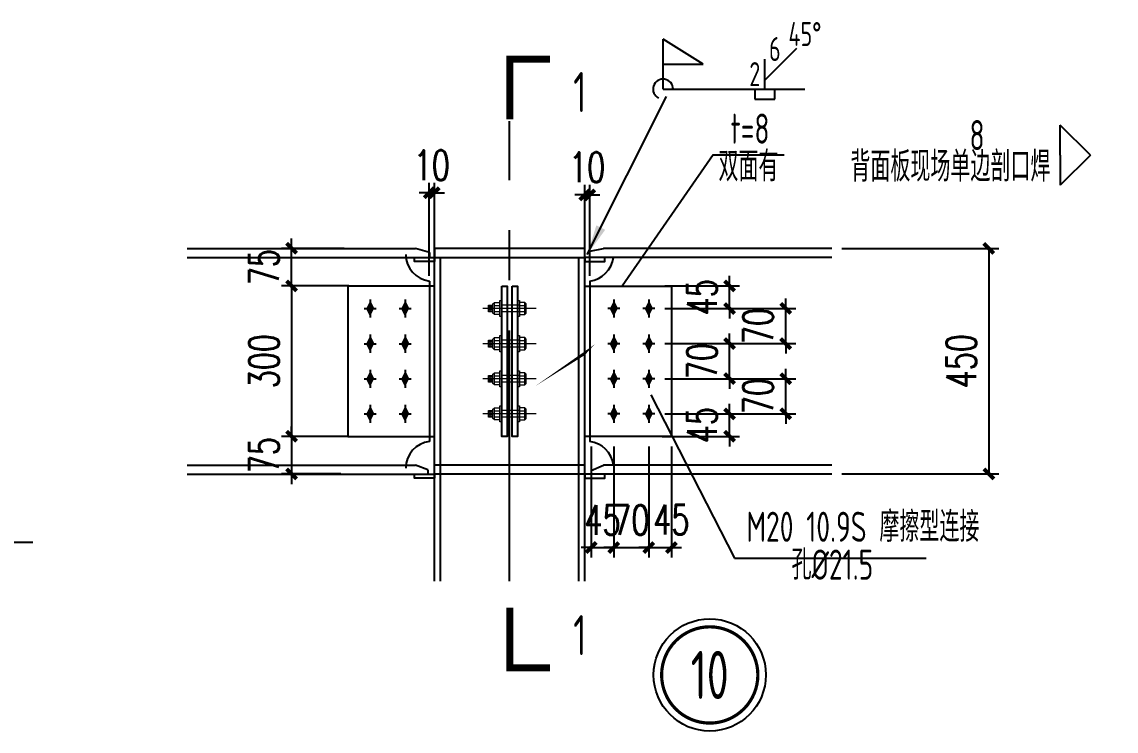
# Model space of a CAD drawing. Extents: x 177291 to 1288761, y 177638 to 322898.
# Drawn here: x 1253180 to 1264095, y 192165 to 199238 of the extents above; entities that cross this region are included whole.
import ezdxf
from ezdxf.enums import TextEntityAlignment as Align

# ---------------------------------------------------------------- set-up
doc = ezdxf.new("R2010")
doc.units = 0
doc.header["$LTSCALE"] = 1000
doc.linetypes.add('0$0$CENTERX2', pattern=[4, 2.5, -0.5, 0.5, -0.5])
doc.linetypes.add('ACAD_ISO02W100', pattern=[15, 12, -3])
doc.layers.add('6', color=253, linetype='Continuous', lineweight=13)
doc.layers.add('螺栓', color=15, linetype='Continuous', lineweight=18)
for name, color, linetype in [('AXIS', 3, 'Continuous'), ('BOLT', 251, 'Continuous'), ('DOTE', 1, 'Continuous'), ('GL', 150, 'Continuous'), ('GZ', 50, 'Continuous'), ('PUB_DIM', 3, 'Continuous'), ('PUB_TEXT', 7, 'Continuous'), ('PZ', 202, 'Continuous'), ('TEXT', 7, 'Continuous'), ('THIN', 7, 'Continuous'), ('WELD', 7, 'Continuous'), ('YCX', 90, 'Continuous')]:
    doc.layers.add(name, color=color, linetype=linetype)
doc.styles.add('_TCH_DIM_T3', font='SIMPLEX', dxfattribs={"width": 0.705882, "bigfont": 'GBCBIG'})
doc.styles.get("Standard").update_dxf_attribs({"font": 'gbenor.shx', "bigfont": 'gbcbig.shx'})
doc.styles.add('TSSD_Label', font='tssdeng.shx', dxfattribs={"width": 0.7, "bigfont": 'hztxt.shx'})
doc.styles.add('TSSD_Num', font='Tssdeng.shx', dxfattribs={"width": 0.7, "bigfont": 'hztxt.shx'})
doc.styles.add('标准字体', font='tssdeng.shx', dxfattribs={"width": 0.7, "bigfont": 'tssdchn.shx'})
doc.dimstyles.new('TCH_100_5', dxfattribs={"dimtxt": 297.5, "dimasz": 100, "dimexe": 100, "dimexo": 100, "dimgap": 126.25, "dimtad": 1, "dimdec": 0, "dimlfac": 0.2, "dimzin": 0, "dimdsep": 46, "dimtxsty": '_TCH_DIM_T3', "dimblk": 'ARCHTICK', "dimcen": 0.09, "dimclrd": 126, "dimclre": 126, "dimclrt": 7, "dimazin": 2, "dimtfac": 1, "dimtdec": 0, "dimtix": 1, "dimtmove": 2, "dimatfit": 3, "dimfxl": 1, "dimtolj": 1, "dimtzin": 0, "dimarcsym": 0})
doc.dimstyles.new('TSSD_LEADER_STYLE_300.0', dxfattribs={"dimtxt": 0.18, "dimasz": 300, "dimexe": 0.18, "dimexo": 0.0625, "dimgap": 0.09, "dimtad": 0, "dimtih": 1, "dimtoh": 1, "dimdec": 4, "dimzin": 0, "dimdsep": 46, "dimtxsty": 'Standard', "dimcen": 0.09, "dimadec": 0, "dimazin": 0, "dimtfac": 1, "dimtdec": 4, "dimtofl": 0, "dimtmove": 0, "dimatfit": 3, "dimfxl": 1, "dimtolj": 1, "dimtzin": 0, "dimarcsym": 0})
pattern_1 = [(90, (1478860.03, -375976.094), (-21.2343996, 9e-12), []), (90, (1478849.413, -375976.094), (-21.2343996, 9e-12), [10.6171998, -5.3085999])]
pattern_2 = [(90, (1478860.03, -375976.094), (-21.2343996, 9e-12), []), (90, (1478849.413, -375976.094), (-21.2343996, 9e-12), [10.6171998, -5.3085999])]
pattern_3 = [(90, (1478860.03, -377026.094), (-21.2343996, 9e-12), []), (90, (1478849.413, -377026.094), (-21.2343996, 9e-12), [10.6171998, -5.3085999])]
pattern_4 = [(90, (1478860.03, -377026.094), (-21.2343996, 9e-12), []), (90, (1478849.413, -377026.094), (-21.2343996, 9e-12), [10.6171998, -5.3085999])]
pattern_5 = [(90, (1478860.03, -376326.094), (-21.2343996, 9e-12), []), (90, (1478849.413, -376326.094), (-21.2343996, 9e-12), [10.6171998, -5.3085999])]
pattern_6 = [(90, (1478860.03, -376326.094), (-21.2343996, 9e-12), []), (90, (1478849.413, -376326.094), (-21.2343996, 9e-12), [10.6171998, -5.3085999])]
pattern_7 = [(90, (1478860.03, -376676.094), (-21.2343996, 9e-12), []), (90, (1478849.413, -376676.094), (-21.2343996, 9e-12), [10.6171998, -5.3085999])]
pattern_8 = [(90, (1478860.03, -376676.094), (-21.2343996, 9e-12), []), (90, (1478849.413, -376676.094), (-21.2343996, 9e-12), [10.6171998, -5.3085999])]

# ---------------------------------------------------------------- blocks, each defined once
blk = doc.blocks.new('_WELD001')
at = {"linetype": 'ByBlock'}
h = blk.add_hatch(color=0, dxfattribs=at)
h.paths.add_polyline_path([(0.8, 0.5), (0, 1), (0, 0.5)], flags=16)
edge = h.paths.add_edge_path()
edge.add_line((0.8, 0.5), (0, 1))
edge.add_line((0, 0.5), (0.8, 0.5))
edge.add_line((0, 0), (0, 1))
at = {"color": 0, "linetype": 'ByBlock'}
for p, q in [((0, 0), (0, 1)), ((0.8, 0.5), (0, 1)), ((0, 0.5), (0.8, 0.5))]:
    blk.add_line(p, q, dxfattribs=at)
blk = doc.blocks.new('_WELD008')
at = {"color": 0, "linetype": 'ByBlock'}
for p, q in [((0, 0.3), (1.061, 1.361)), ((0, 0), (0, 1))]:
    blk.add_line(p, q, dxfattribs=at)
for tag, p in [('C', (1.286, 1.416)), ('B', (0.288, 0.856)), ('A', (-0.303, -0.009))]:
    blk.add_attdef(tag, text='', height=0.8, dxfattribs=at).set_placement(p, align=Align.CENTER)
blk = doc.blocks.new('_WELD002')
at = {"color": 0, "linetype": 'ByBlock'}
for p, q in [((0.5, 1), (0, 1)), ((0.5, 0), (0.5, 1)), ((0, 0), (0.5, 0))]:
    blk.add_line(p, q, dxfattribs=at)
blk = doc.blocks.new('_ArchTick')
at = {"color": 0, "linetype": 'ByBlock', "const_width": 0.4}
blk.add_lwpolyline([(-0.5, -0.5), (0.5, 0.5)], dxfattribs=at)
blk = doc.blocks.new('*D1370')
at = {"layer": 'AXIS', "color": 126, "linetype": 'ByBlock', "lineweight": -2, "transparency": 16777216}
for p, q in [((1261359, 196979), (1262925, 196979)), ((1262825, 196979), (1262825, 194729)), ((1261359, 194729), (1262925, 194729))]:
    blk.add_line(p, q, dxfattribs=at)
at = {"layer": 'Defpoints', "color": 0, "linetype": 'ByBlock', "transparency": 16777216}
for p in [(1261259, 196979), (1261259, 194729), (1262825, 194729)]:
    blk.add_point(p, dxfattribs=at)
at = {"layer": 'AXIS', "color": 126, "linetype": 'ByBlock', "lineweight": -2, "transparency": 16777216, "xscale": 100, "yscale": 100, "zscale": 100}
for p, rotation in [((1262825, 196979), 90), ((1262825, 194729), 270)]:
    blk.add_blockref('_ArchTick', p, dxfattribs=dict(at, rotation=rotation))
at = {"layer": 'AXIS', "color": 7, "linetype": 'ByBlock', "transparency": 16777216, "insert": (1262550, 195854), "char_height": 297.5, "attachment_point": 5, "rotation": 90, "style": '_TCH_DIM_T3'}
blk.add_mtext('\\A1;450', dxfattribs=at)
blk = doc.blocks.new('*D1371')
at = {"layer": 'AXIS', "color": 126, "linetype": 'ByBlock', "lineweight": -2, "transparency": 16777216}
for p, q in [((1258859, 195004), (1258859, 193895)), ((1259084, 195004), (1259084, 193895)), ((1258859, 193995), (1258759, 193995)), ((1258859, 193995), (1259084, 193995)), ((1259084, 193995), (1259184, 193995))]:
    blk.add_line(p, q, dxfattribs=at)
at = {"layer": 'Defpoints', "color": 0, "linetype": 'ByBlock', "transparency": 16777216}
for p in [(1258859, 195104), (1259084, 195104), (1259084, 193995)]:
    blk.add_point(p, dxfattribs=at)
at = {"layer": 'AXIS', "color": 126, "linetype": 'ByBlock', "lineweight": -2, "transparency": 16777216, "xscale": 100, "yscale": 100, "zscale": 100}
blk.add_blockref('_ArchTick', (1258859, 193995), dxfattribs=at)
at = {"layer": 'AXIS', "color": 126, "linetype": 'ByBlock', "lineweight": -2, "transparency": 16777216, "xscale": 100, "yscale": 100, "zscale": 100, "rotation": 180}
blk.add_blockref('_ArchTick', (1259084, 193995), dxfattribs=at)
at = {"layer": 'AXIS', "color": 7, "linetype": 'ByBlock', "transparency": 16777216, "insert": (1258972, 194270), "char_height": 297.5, "attachment_point": 5, "style": '_TCH_DIM_T3'}
blk.add_mtext('\\A1;45', dxfattribs=at)
blk = doc.blocks.new('*D1372')
at = {"layer": 'AXIS', "color": 126, "linetype": 'ByBlock', "lineweight": -2, "transparency": 16777216}
for p, q in [((1259434, 195004), (1259434, 193895)), ((1259659, 195004), (1259659, 193895)), ((1259434, 193995), (1259334, 193995)), ((1259434, 193995), (1259659, 193995)), ((1259659, 193995), (1259759, 193995))]:
    blk.add_line(p, q, dxfattribs=at)
at = {"layer": 'Defpoints', "color": 0, "linetype": 'ByBlock', "transparency": 16777216}
for p in [(1259434, 195104), (1259659, 195104), (1259659, 193995)]:
    blk.add_point(p, dxfattribs=at)
at = {"layer": 'AXIS', "color": 126, "linetype": 'ByBlock', "lineweight": -2, "transparency": 16777216, "xscale": 100, "yscale": 100, "zscale": 100}
blk.add_blockref('_ArchTick', (1259434, 193995), dxfattribs=at)
at = {"layer": 'AXIS', "color": 126, "linetype": 'ByBlock', "lineweight": -2, "transparency": 16777216, "xscale": 100, "yscale": 100, "zscale": 100, "rotation": 180}
blk.add_blockref('_ArchTick', (1259659, 193995), dxfattribs=at)
at = {"layer": 'AXIS', "color": 7, "linetype": 'ByBlock', "transparency": 16777216, "insert": (1259659, 194274), "char_height": 297.5, "attachment_point": 5, "style": '_TCH_DIM_T3'}
blk.add_mtext('\\A1;45', dxfattribs=at)
blk = doc.blocks.new('*D1373')
at = {"layer": 'AXIS', "color": 126, "linetype": 'ByBlock', "lineweight": -2, "transparency": 16777216}
for p, q in [((1259084, 195004), (1259084, 193895)), ((1259434, 195004), (1259434, 193895)), ((1259084, 193995), (1258984, 193995)), ((1259084, 193995), (1259434, 193995)), ((1259434, 193995), (1259534, 193995))]:
    blk.add_line(p, q, dxfattribs=at)
at = {"layer": 'Defpoints', "color": 0, "linetype": 'ByBlock', "transparency": 16777216}
for p in [(1259084, 195104), (1259434, 195104), (1259434, 193995)]:
    blk.add_point(p, dxfattribs=at)
at = {"layer": 'AXIS', "color": 126, "linetype": 'ByBlock', "lineweight": -2, "transparency": 16777216, "xscale": 100, "yscale": 100, "zscale": 100}
blk.add_blockref('_ArchTick', (1259084, 193995), dxfattribs=at)
at = {"layer": 'AXIS', "color": 126, "linetype": 'ByBlock', "lineweight": -2, "transparency": 16777216, "xscale": 100, "yscale": 100, "zscale": 100, "rotation": 180}
blk.add_blockref('_ArchTick', (1259434, 193995), dxfattribs=at)
at = {"layer": 'AXIS', "color": 7, "linetype": 'ByBlock', "transparency": 16777216, "insert": (1259259, 194270), "char_height": 297.5, "attachment_point": 5, "style": '_TCH_DIM_T3'}
blk.add_mtext('\\A1;70', dxfattribs=at)
blk = doc.blocks.new('ts_idx2')
at = {"color": 0, "linetype": 'ByBlock', "lineweight": -2, "const_width": 0.0333}
blk.add_lwpolyline([(-0.5, 0, 1), (0.5, 0, 1)], format="xyb", close=True, dxfattribs=at)
at = {"color": 0, "linetype": 'ByBlock', "lineweight": -2}
blk.add_circle((0, 0), 0.583, dxfattribs=at)
at = {"color": 0, "linetype": 'ByBlock', "lineweight": -2, "style": 'TSSD_Num', "width": 0.7}
blk.add_attdef('A', text='', height=0.5, dxfattribs=at).set_placement((0, 0), align=Align.MIDDLE_CENTER)
blk = doc.blocks.new('*D1374')
at = {"layer": 'AXIS', "color": 126, "linetype": 'ByBlock', "lineweight": -2, "transparency": 16777216}
for p, q in [((1258794, 196704), (1258794, 197613)), ((1258844, 196704), (1258844, 197613)), ((1258794, 197513), (1258694, 197513)), ((1258794, 197513), (1258844, 197513)), ((1258844, 197513), (1258944, 197513))]:
    blk.add_line(p, q, dxfattribs=at)
at = {"layer": 'Defpoints', "color": 0, "linetype": 'ByBlock', "transparency": 16777216}
for p in [(1258844, 197513), (1258794, 196604), (1258844, 196604)]:
    blk.add_point(p, dxfattribs=at)
at = {"layer": 'AXIS', "color": 126, "linetype": 'ByBlock', "lineweight": -2, "transparency": 16777216, "xscale": 100, "yscale": 100, "zscale": 100}
blk.add_blockref('_ArchTick', (1258794, 197513), dxfattribs=at)
at = {"layer": 'AXIS', "color": 126, "linetype": 'ByBlock', "lineweight": -2, "transparency": 16777216, "xscale": 100, "yscale": 100, "zscale": 100, "rotation": 180}
blk.add_blockref('_ArchTick', (1258844, 197513), dxfattribs=at)
at = {"layer": 'AXIS', "color": 7, "linetype": 'ByBlock', "transparency": 16777216, "insert": (1258819, 197788), "char_height": 297.5, "attachment_point": 5, "style": '_TCH_DIM_T3'}
blk.add_mtext('\\A1;10', dxfattribs=at)
blk = doc.blocks.new('*D1375')
at = {"layer": 'AXIS', "color": 126, "linetype": 'ByBlock', "lineweight": -2, "transparency": 16777216}
for p, q in [((1260239, 195329), (1260239, 195429)), ((1259594, 195329), (1260339, 195329)), ((1260239, 195104), (1260239, 195329)), ((1259568, 195104), (1260339, 195104)), ((1260239, 195104), (1260239, 195004))]:
    blk.add_line(p, q, dxfattribs=at)
at = {"layer": 'Defpoints', "color": 0, "linetype": 'ByBlock', "transparency": 16777216}
for p in [(1259494, 195329), (1260239, 195329), (1259468, 195104)]:
    blk.add_point(p, dxfattribs=at)
at = {"layer": 'AXIS', "color": 126, "linetype": 'ByBlock', "lineweight": -2, "transparency": 16777216, "xscale": 100, "yscale": 100, "zscale": 100}
for p, rotation in [((1260239, 195329), 270), ((1260239, 195104), 90)]:
    blk.add_blockref('_ArchTick', p, dxfattribs=dict(at, rotation=rotation))
at = {"layer": 'AXIS', "color": 7, "linetype": 'ByBlock', "transparency": 16777216, "insert": (1259964, 195216), "char_height": 297.5, "attachment_point": 5, "rotation": 90, "style": '_TCH_DIM_T3'}
blk.add_mtext('\\A1;45', dxfattribs=at)
blk = doc.blocks.new('*D1376')
at = {"layer": 'AXIS', "color": 126, "linetype": 'ByBlock', "lineweight": -2, "transparency": 16777216}
for p, q in [((1260799, 195679), (1260799, 195779)), ((1259594, 195679), (1260899, 195679)), ((1260799, 195329), (1260799, 195679)), ((1259594, 195329), (1260899, 195329)), ((1260799, 195329), (1260799, 195229))]:
    blk.add_line(p, q, dxfattribs=at)
at = {"layer": 'Defpoints', "color": 0, "linetype": 'ByBlock', "transparency": 16777216}
for p in [(1259494, 195679), (1260799, 195679), (1259494, 195329)]:
    blk.add_point(p, dxfattribs=at)
at = {"layer": 'AXIS', "color": 126, "linetype": 'ByBlock', "lineweight": -2, "transparency": 16777216, "xscale": 100, "yscale": 100, "zscale": 100}
for p, rotation in [((1260799, 195679), 270), ((1260799, 195329), 90)]:
    blk.add_blockref('_ArchTick', p, dxfattribs=dict(at, rotation=rotation))
at = {"layer": 'AXIS', "color": 7, "linetype": 'ByBlock', "transparency": 16777216, "insert": (1260524, 195504), "char_height": 297.5, "attachment_point": 5, "rotation": 90, "style": '_TCH_DIM_T3'}
blk.add_mtext('\\A1;70', dxfattribs=at)
blk = doc.blocks.new('*D1377')
at = {"layer": 'AXIS', "color": 126, "linetype": 'ByBlock', "lineweight": -2, "transparency": 16777216}
for p, q in [((1260239, 196029), (1260239, 196129)), ((1259594, 196029), (1260339, 196029)), ((1260239, 195679), (1260239, 196029)), ((1259594, 195679), (1260339, 195679)), ((1260239, 195679), (1260239, 195579))]:
    blk.add_line(p, q, dxfattribs=at)
at = {"layer": 'Defpoints', "color": 0, "linetype": 'ByBlock', "transparency": 16777216}
for p in [(1259494, 196029), (1260239, 196029), (1259494, 195679)]:
    blk.add_point(p, dxfattribs=at)
at = {"layer": 'AXIS', "color": 126, "linetype": 'ByBlock', "lineweight": -2, "transparency": 16777216, "xscale": 100, "yscale": 100, "zscale": 100}
for p, rotation in [((1260239, 196029), 270), ((1260239, 195679), 90)]:
    blk.add_blockref('_ArchTick', p, dxfattribs=dict(at, rotation=rotation))
at = {"layer": 'AXIS', "color": 7, "linetype": 'ByBlock', "transparency": 16777216, "insert": (1259964, 195854), "char_height": 297.5, "attachment_point": 5, "rotation": 90, "style": '_TCH_DIM_T3'}
blk.add_mtext('\\A1;70', dxfattribs=at)
blk = doc.blocks.new('*D1378')
at = {"layer": 'AXIS', "color": 126, "linetype": 'ByBlock', "lineweight": -2, "transparency": 16777216}
for p, q in [((1260799, 196379), (1260799, 196479)), ((1259594, 196379), (1260899, 196379)), ((1260799, 196029), (1260799, 196379)), ((1259594, 196029), (1260899, 196029)), ((1260799, 196029), (1260799, 195929))]:
    blk.add_line(p, q, dxfattribs=at)
at = {"layer": 'Defpoints', "color": 0, "linetype": 'ByBlock', "transparency": 16777216}
for p in [(1259494, 196379), (1260799, 196379), (1259494, 196029)]:
    blk.add_point(p, dxfattribs=at)
at = {"layer": 'AXIS', "color": 126, "linetype": 'ByBlock', "lineweight": -2, "transparency": 16777216, "xscale": 100, "yscale": 100, "zscale": 100}
for p, rotation in [((1260799, 196379), 270), ((1260799, 196029), 90)]:
    blk.add_blockref('_ArchTick', p, dxfattribs=dict(at, rotation=rotation))
at = {"layer": 'AXIS', "color": 7, "linetype": 'ByBlock', "transparency": 16777216, "insert": (1260524, 196204), "char_height": 297.5, "attachment_point": 5, "rotation": 90, "style": '_TCH_DIM_T3'}
blk.add_mtext('\\A1;70', dxfattribs=at)
blk = doc.blocks.new('*D1379')
at = {"layer": 'AXIS', "color": 126, "linetype": 'ByBlock', "lineweight": -2, "transparency": 16777216}
for p, q in [((1260239, 196604), (1260239, 196704)), ((1259594, 196604), (1260339, 196604)), ((1260239, 196379), (1260239, 196604)), ((1259594, 196379), (1260339, 196379)), ((1260239, 196379), (1260239, 196279))]:
    blk.add_line(p, q, dxfattribs=at)
at = {"layer": 'Defpoints', "color": 0, "linetype": 'ByBlock', "transparency": 16777216}
for p in [(1259494, 196604), (1260239, 196604), (1259494, 196379)]:
    blk.add_point(p, dxfattribs=at)
at = {"layer": 'AXIS', "color": 126, "linetype": 'ByBlock', "lineweight": -2, "transparency": 16777216, "xscale": 100, "yscale": 100, "zscale": 100}
for p, rotation in [((1260239, 196604), 270), ((1260239, 196379), 90)]:
    blk.add_blockref('_ArchTick', p, dxfattribs=dict(at, rotation=rotation))
at = {"layer": 'AXIS', "color": 7, "linetype": 'ByBlock', "transparency": 16777216, "insert": (1259964, 196491), "char_height": 297.5, "attachment_point": 5, "rotation": 90, "style": '_TCH_DIM_T3'}
blk.add_mtext('\\A1;45', dxfattribs=at)
blk = doc.blocks.new('*D1380')
at = {"layer": 'AXIS', "color": 126, "linetype": 'ByBlock', "lineweight": -2, "transparency": 16777216}
for p, q in [((1256441, 196604), (1255770, 196604)), ((1255870, 196604), (1255870, 195104)), ((1256441, 195104), (1255770, 195104))]:
    blk.add_line(p, q, dxfattribs=at)
at = {"layer": 'Defpoints', "color": 0, "linetype": 'ByBlock', "transparency": 16777216}
for p in [(1256541, 196604), (1255870, 195104), (1256541, 195104)]:
    blk.add_point(p, dxfattribs=at)
at = {"layer": 'AXIS', "color": 126, "linetype": 'ByBlock', "lineweight": -2, "transparency": 16777216, "xscale": 100, "yscale": 100, "zscale": 100}
for p, rotation in [((1255870, 196604), 90), ((1255870, 195104), 270)]:
    blk.add_blockref('_ArchTick', p, dxfattribs=dict(at, rotation=rotation))
at = {"layer": 'AXIS', "color": 7, "linetype": 'ByBlock', "transparency": 16777216, "insert": (1255595, 195854), "char_height": 297.5, "attachment_point": 5, "rotation": 90, "style": '_TCH_DIM_T3'}
blk.add_mtext('\\A1;300', dxfattribs=at)
blk = doc.blocks.new('*D1381')
at = {"layer": 'AXIS', "color": 126, "linetype": 'ByBlock', "lineweight": -2, "transparency": 16777216}
for p, q in [((1255870, 196979), (1255870, 197079)), ((1256396, 196979), (1255770, 196979)), ((1255870, 196604), (1255870, 196979)), ((1256441, 196604), (1255770, 196604)), ((1255870, 196604), (1255870, 196504))]:
    blk.add_line(p, q, dxfattribs=at)
at = {"layer": 'Defpoints', "color": 0, "linetype": 'ByBlock', "transparency": 16777216}
for p in [(1255870, 196979), (1256496, 196979), (1256541, 196604)]:
    blk.add_point(p, dxfattribs=at)
at = {"layer": 'AXIS', "color": 126, "linetype": 'ByBlock', "lineweight": -2, "transparency": 16777216, "xscale": 100, "yscale": 100, "zscale": 100}
for p, rotation in [((1255870, 196979), 270), ((1255870, 196604), 90)]:
    blk.add_blockref('_ArchTick', p, dxfattribs=dict(at, rotation=rotation))
at = {"layer": 'AXIS', "color": 7, "linetype": 'ByBlock', "transparency": 16777216, "insert": (1255595, 196791), "char_height": 297.5, "attachment_point": 5, "rotation": 90, "style": '_TCH_DIM_T3'}
blk.add_mtext('\\A1;75', dxfattribs=at)
blk = doc.blocks.new('*D1382')
at = {"layer": 'AXIS', "color": 126, "linetype": 'ByBlock', "lineweight": -2, "transparency": 16777216}
for p, q in [((1255870, 195104), (1255870, 195204)), ((1256381, 195104), (1255770, 195104)), ((1255870, 195104), (1255870, 194729)), ((1256362, 194729), (1255770, 194729)), ((1255870, 194729), (1255870, 194629))]:
    blk.add_line(p, q, dxfattribs=at)
at = {"layer": 'Defpoints', "color": 0, "linetype": 'ByBlock', "transparency": 16777216}
for p in [(1256481, 195104), (1255870, 194729), (1256462, 194729)]:
    blk.add_point(p, dxfattribs=at)
at = {"layer": 'AXIS', "color": 126, "linetype": 'ByBlock', "lineweight": -2, "transparency": 16777216, "xscale": 100, "yscale": 100, "zscale": 100}
for p, rotation in [((1255870, 195104), 270), ((1255870, 194729), 90)]:
    blk.add_blockref('_ArchTick', p, dxfattribs=dict(at, rotation=rotation))
at = {"layer": 'AXIS', "color": 7, "linetype": 'ByBlock', "transparency": 16777216, "insert": (1255595, 194916), "char_height": 297.5, "attachment_point": 5, "rotation": 90, "style": '_TCH_DIM_T3'}
blk.add_mtext('\\A1;75', dxfattribs=at)
blk = doc.blocks.new('*D1383')
at = {"layer": 'AXIS', "color": 126, "linetype": 'ByBlock', "lineweight": -2, "transparency": 16777216}
for p, q in [((1257244, 196704), (1257244, 197633)), ((1257294, 196704), (1257294, 197633)), ((1257244, 197533), (1257144, 197533)), ((1257244, 197533), (1257294, 197533)), ((1257294, 197533), (1257394, 197533))]:
    blk.add_line(p, q, dxfattribs=at)
at = {"layer": 'Defpoints', "color": 0, "linetype": 'ByBlock', "transparency": 16777216}
for p in [(1257294, 197533), (1257244, 196604), (1257294, 196604)]:
    blk.add_point(p, dxfattribs=at)
at = {"layer": 'AXIS', "color": 126, "linetype": 'ByBlock', "lineweight": -2, "transparency": 16777216, "xscale": 100, "yscale": 100, "zscale": 100}
blk.add_blockref('_ArchTick', (1257244, 197533), dxfattribs=at)
at = {"layer": 'AXIS', "color": 126, "linetype": 'ByBlock', "lineweight": -2, "transparency": 16777216, "xscale": 100, "yscale": 100, "zscale": 100, "rotation": 180}
blk.add_blockref('_ArchTick', (1257294, 197533), dxfattribs=at)
at = {"layer": 'AXIS', "color": 7, "linetype": 'ByBlock', "transparency": 16777216, "insert": (1257269, 197808), "char_height": 297.5, "attachment_point": 5, "style": '_TCH_DIM_T3'}
blk.add_mtext('\\A1;10', dxfattribs=at)

msp = doc.modelspace()

# ---------------------------------------------------------------- hatches: boundary and pattern name
at = {"layer": 'BOLT'}
for points in [[(1256654.47, 196438.56), (1256624.47, 196378.56), (1256654.47, 196318.56), (1256684.47, 196378.56)], [(1257004.47, 196438.56), (1256974.47, 196378.56), (1257004.47, 196318.56), (1257034.47, 196378.56)], [(1259084.47, 196438.56), (1259114.47, 196378.56), (1259084.47, 196318.56), (1259054.47, 196378.56)], [(1259434.47, 196438.56), (1259464.47, 196378.56), (1259434.47, 196318.56), (1259404.47, 196378.56)], [(1256654.47, 196088.56), (1256624.47, 196028.56), (1256654.47, 195968.56), (1256684.47, 196028.56)], [(1257004.47, 196088.56), (1256974.47, 196028.56), (1257004.47, 195968.56), (1257034.47, 196028.56)], [(1259084.47, 196088.56), (1259114.47, 196028.56), (1259084.47, 195968.56), (1259054.47, 196028.56)], [(1259434.47, 196088.56), (1259464.47, 196028.56), (1259434.47, 195968.56), (1259404.47, 196028.56)], [(1256654.47, 195738.56), (1256624.47, 195678.56), (1256654.47, 195618.56), (1256684.47, 195678.56)], [(1257004.47, 195738.56), (1256974.47, 195678.56), (1257004.47, 195618.56), (1257034.47, 195678.56)], [(1259084.47, 195738.56), (1259114.47, 195678.56), (1259084.47, 195618.56), (1259054.47, 195678.56)], [(1259434.47, 195738.56), (1259464.47, 195678.56), (1259434.47, 195618.56), (1259404.47, 195678.56)], [(1256654.47, 195388.56), (1256624.47, 195328.56), (1256654.47, 195268.56), (1256684.47, 195328.56)], [(1257004.47, 195388.56), (1256974.47, 195328.56), (1257004.47, 195268.56), (1257034.47, 195328.56)], [(1259084.47, 195388.56), (1259114.47, 195328.56), (1259084.47, 195268.56), (1259054.47, 195328.56)], [(1259434.47, 195388.56), (1259464.47, 195328.56), (1259434.47, 195268.56), (1259404.47, 195328.56)]]:
    msp.add_hatch(color=256, dxfattribs=at).paths.add_polyline_path(points)
at = {"layer": '螺栓'}
h = msp.add_hatch(dxfattribs=at)
h.set_pattern_fill('BRASS', color=256, scale=3.344, angle=90, style=0)
h.set_pattern_definition(pattern_1)
h.paths.add_polyline_path([(1257878.38, 196412), (1257832.57, 196412), (1257832.57, 196345.12), (1257878.38, 196345.12)])
h = msp.add_hatch(dxfattribs=at)
h.set_pattern_fill('BRASS', color=256, scale=3.344, angle=90, style=0)
h.set_pattern_definition(pattern_2)
h.paths.add_polyline_path([(1257878.38, 196412), (1257832.57, 196412), (1257832.57, 196345.12), (1257878.38, 196345.12)])
h = msp.add_hatch(dxfattribs=at)
h.set_pattern_fill('BRASS', color=256, scale=3.344, angle=90, style=0)
h.set_pattern_definition(pattern_1)
h.paths.add_polyline_path([(1257878.38, 196412), (1257832.57, 196412), (1257832.57, 196345.12), (1257878.38, 196345.12)])
h = msp.add_hatch(dxfattribs=at)
h.set_pattern_fill('BRASS', color=256, scale=3.344, angle=90, style=0)
h.set_pattern_definition(pattern_2)
h.paths.add_polyline_path([(1257878.38, 196412), (1257832.57, 196412), (1257832.57, 196345.12), (1257878.38, 196345.12)])
h = msp.add_hatch(dxfattribs=at)
h.set_pattern_fill('BRASS', color=256, scale=3.344, angle=90, style=0)
h.set_pattern_definition(pattern_5)
h.paths.add_polyline_path([(1257878.38, 196062), (1257832.57, 196062), (1257832.57, 195995.12), (1257878.38, 195995.12)])
h = msp.add_hatch(dxfattribs=at)
h.set_pattern_fill('BRASS', color=256, scale=3.344, angle=90, style=0)
h.set_pattern_definition(pattern_6)
h.paths.add_polyline_path([(1257878.38, 196062), (1257832.57, 196062), (1257832.57, 195995.12), (1257878.38, 195995.12)])
h = msp.add_hatch(dxfattribs=at)
h.set_pattern_fill('BRASS', color=256, scale=3.344, angle=90, style=0)
h.set_pattern_definition(pattern_5)
h.paths.add_polyline_path([(1257878.38, 196062), (1257832.57, 196062), (1257832.57, 195995.12), (1257878.38, 195995.12)])
h = msp.add_hatch(dxfattribs=at)
h.set_pattern_fill('BRASS', color=256, scale=3.344, angle=90, style=0)
h.set_pattern_definition(pattern_6)
h.paths.add_polyline_path([(1257878.38, 196062), (1257832.57, 196062), (1257832.57, 195995.12), (1257878.38, 195995.12)])
h = msp.add_hatch(dxfattribs=at)
h.set_pattern_fill('BRASS', color=256, scale=3.344, angle=90, style=0)
h.set_pattern_definition(pattern_7)
h.paths.add_polyline_path([(1257878.38, 195712), (1257832.57, 195712), (1257832.57, 195645.12), (1257878.38, 195645.12)])
h = msp.add_hatch(dxfattribs=at)
h.set_pattern_fill('BRASS', color=256, scale=3.344, angle=90, style=0)
h.set_pattern_definition(pattern_8)
h.paths.add_polyline_path([(1257878.38, 195712), (1257832.57, 195712), (1257832.57, 195645.12), (1257878.38, 195645.12)])
h = msp.add_hatch(dxfattribs=at)
h.set_pattern_fill('BRASS', color=256, scale=3.344, angle=90, style=0)
h.set_pattern_definition(pattern_7)
h.paths.add_polyline_path([(1257878.38, 195712), (1257832.57, 195712), (1257832.57, 195645.12), (1257878.38, 195645.12)])
h = msp.add_hatch(dxfattribs=at)
h.set_pattern_fill('BRASS', color=256, scale=3.344, angle=90, style=0)
h.set_pattern_definition(pattern_8)
h.paths.add_polyline_path([(1257878.38, 195712), (1257832.57, 195712), (1257832.57, 195645.12), (1257878.38, 195645.12)])
h = msp.add_hatch(dxfattribs=at)
h.set_pattern_fill('BRASS', color=256, scale=3.344, angle=90, style=0)
h.set_pattern_definition(pattern_3)
h.paths.add_polyline_path([(1257878.38, 195362), (1257832.57, 195362), (1257832.57, 195295.12), (1257878.38, 195295.12)])
h = msp.add_hatch(dxfattribs=at)
h.set_pattern_fill('BRASS', color=256, scale=3.344, angle=90, style=0)
h.set_pattern_definition(pattern_4)
h.paths.add_polyline_path([(1257878.38, 195362), (1257832.57, 195362), (1257832.57, 195295.12), (1257878.38, 195295.12)])
h = msp.add_hatch(dxfattribs=at)
h.set_pattern_fill('BRASS', color=256, scale=3.344, angle=90, style=0)
h.set_pattern_definition(pattern_3)
h.paths.add_polyline_path([(1257878.38, 195362), (1257832.57, 195362), (1257832.57, 195295.12), (1257878.38, 195295.12)])
h = msp.add_hatch(dxfattribs=at)
h.set_pattern_fill('BRASS', color=256, scale=3.344, angle=90, style=0)
h.set_pattern_definition(pattern_4)
h.paths.add_polyline_path([(1257878.38, 195362), (1257832.57, 195362), (1257832.57, 195295.12), (1257878.38, 195295.12)])

# ---------------------------------------------------------------- linework, layer by layer
at = {"layer": '6', "linetype": 'ACAD_ISO02W100', "ltscale": 2}
for p, q in [((1258310.01, 196378.56), (1257778.94, 196378.56)), ((1258310.01, 196028.56), (1257778.94, 196028.56)), ((1258310.01, 195678.56), (1257778.94, 195678.56)), ((1258310.01, 195328.56), (1257778.94, 195328.56))]:
    msp.add_line(p, q, dxfattribs=at)
at = {"layer": 'BOLT'}
for p, q in [((1256654.47, 196468.56), (1256654.47, 196288.56)), ((1257004.47, 196468.56), (1257004.47, 196288.56)), ((1259084.47, 196468.56), (1259084.47, 196288.56)), ((1259434.47, 196468.56), (1259434.47, 196288.56)), ((1256594.47, 196378.56), (1256714.47, 196378.56)), ((1256654.47, 196438.56), (1256624.47, 196378.56)), ((1256654.47, 196318.56), (1256624.47, 196378.56)), ((1256654.47, 196438.56), (1256684.47, 196378.56)), ((1256654.47, 196318.56), (1256684.47, 196378.56)), ((1256944.47, 196378.56), (1257064.47, 196378.56)), ((1257004.47, 196438.56), (1256974.47, 196378.56)), ((1257004.47, 196318.56), (1256974.47, 196378.56)), ((1257004.47, 196438.56), (1257034.47, 196378.56)), ((1257004.47, 196318.56), (1257034.47, 196378.56)), ((1259144.47, 196378.56), (1259024.47, 196378.56)), ((1259084.47, 196438.56), (1259054.47, 196378.56)), ((1259084.47, 196318.56), (1259054.47, 196378.56)), ((1259084.47, 196438.56), (1259114.47, 196378.56)), ((1259084.47, 196318.56), (1259114.47, 196378.56)), ((1259494.47, 196378.56), (1259374.47, 196378.56)), ((1259434.47, 196438.56), (1259404.47, 196378.56)), ((1259434.47, 196318.56), (1259404.47, 196378.56)), ((1259434.47, 196438.56), (1259464.47, 196378.56)), ((1259434.47, 196318.56), (1259464.47, 196378.56)), ((1256654.47, 196088.56), (1256624.47, 196028.56)), ((1256654.47, 196118.56), (1256654.47, 195938.56)), ((1256654.47, 196088.56), (1256684.47, 196028.56)), ((1257004.47, 196088.56), (1256974.47, 196028.56)), ((1257004.47, 196118.56), (1257004.47, 195938.56)), ((1257004.47, 196088.56), (1257034.47, 196028.56)), ((1259084.47, 196088.56), (1259054.47, 196028.56)), ((1259084.47, 196118.56), (1259084.47, 195938.56)), ((1259084.47, 196088.56), (1259114.47, 196028.56)), ((1259434.47, 196088.56), (1259404.47, 196028.56)), ((1259434.47, 196118.56), (1259434.47, 195938.56)), ((1259434.47, 196088.56), (1259464.47, 196028.56)), ((1256594.47, 196028.56), (1256714.47, 196028.56)), ((1256654.47, 195968.56), (1256624.47, 196028.56)), ((1256654.47, 195968.56), (1256684.47, 196028.56)), ((1256944.47, 196028.56), (1257064.47, 196028.56)), ((1257004.47, 195968.56), (1256974.47, 196028.56)), ((1257004.47, 195968.56), (1257034.47, 196028.56)), ((1259144.47, 196028.56), (1259024.47, 196028.56)), ((1259084.47, 195968.56), (1259054.47, 196028.56)), ((1259084.47, 195968.56), (1259114.47, 196028.56)), ((1259494.47, 196028.56), (1259374.47, 196028.56)), ((1259434.47, 195968.56), (1259404.47, 196028.56)), ((1259434.47, 195968.56), (1259464.47, 196028.56)), ((1256654.47, 195738.56), (1256624.47, 195678.56)), ((1256654.47, 195768.56), (1256654.47, 195588.56)), ((1256654.47, 195738.56), (1256684.47, 195678.56)), ((1257004.47, 195738.56), (1256974.47, 195678.56)), ((1257004.47, 195768.56), (1257004.47, 195588.56)), ((1257004.47, 195738.56), (1257034.47, 195678.56)), ((1259084.47, 195738.56), (1259054.47, 195678.56)), ((1259084.47, 195768.56), (1259084.47, 195588.56)), ((1259084.47, 195738.56), (1259114.47, 195678.56)), ((1259434.47, 195738.56), (1259404.47, 195678.56)), ((1259434.47, 195768.56), (1259434.47, 195588.56)), ((1259434.47, 195738.56), (1259464.47, 195678.56)), ((1256594.47, 195678.56), (1256714.47, 195678.56)), ((1256654.47, 195618.56), (1256624.47, 195678.56)), ((1256654.47, 195618.56), (1256684.47, 195678.56)), ((1256944.47, 195678.56), (1257064.47, 195678.56)), ((1257004.47, 195618.56), (1256974.47, 195678.56)), ((1257004.47, 195618.56), (1257034.47, 195678.56)), ((1259144.47, 195678.56), (1259024.47, 195678.56)), ((1259084.47, 195618.56), (1259054.47, 195678.56)), ((1259084.47, 195618.56), (1259114.47, 195678.56)), ((1259494.47, 195678.56), (1259374.47, 195678.56)), ((1259434.47, 195618.56), (1259404.47, 195678.56)), ((1259434.47, 195618.56), (1259464.47, 195678.56)), ((1256654.47, 195388.56), (1256624.47, 195328.56)), ((1256654.47, 195418.56), (1256654.47, 195238.56)), ((1256654.47, 195388.56), (1256684.47, 195328.56)), ((1257004.47, 195388.56), (1256974.47, 195328.56)), ((1257004.47, 195418.56), (1257004.47, 195238.56)), ((1257004.47, 195388.56), (1257034.47, 195328.56)), ((1259084.47, 195388.56), (1259054.47, 195328.56)), ((1259084.47, 195418.56), (1259084.47, 195238.56)), ((1259084.47, 195388.56), (1259114.47, 195328.56)), ((1259434.47, 195388.56), (1259404.47, 195328.56)), ((1259434.47, 195418.56), (1259434.47, 195238.56)), ((1259434.47, 195388.56), (1259464.47, 195328.56)), ((1256594.47, 195328.56), (1256714.47, 195328.56)), ((1256654.47, 195268.56), (1256624.47, 195328.56)), ((1256654.47, 195268.56), (1256684.47, 195328.56)), ((1256944.47, 195328.56), (1257064.47, 195328.56)), ((1257004.47, 195268.56), (1256974.47, 195328.56)), ((1257004.47, 195268.56), (1257034.47, 195328.56)), ((1259144.47, 195328.56), (1259024.47, 195328.56)), ((1259084.47, 195268.56), (1259054.47, 195328.56)), ((1259084.47, 195268.56), (1259114.47, 195328.56)), ((1259494.47, 195328.56), (1259374.47, 195328.56)), ((1259434.47, 195268.56), (1259404.47, 195328.56)), ((1259434.47, 195268.56), (1259464.47, 195328.56))]:
    msp.add_line(p, q, dxfattribs=at)
at = {"layer": 'DOTE', "color": 8, "linetype": '0$0$CENTERX2'}
msp.add_line((1258044.47, 193660.36), (1258044.47, 198246.87), dxfattribs=at)
at = {"layer": 'GL'}
for p, q in [((1254830.04, 196978.56), (1257107.01, 196978.56)), ((1257244.47, 196938.01), (1257107.01, 196978.56)), ((1257244.47, 196938.01), (1257244.47, 196888.56)), ((1258844.52, 196950.87), (1258981.93, 196978.56)), ((1261258.9, 196978.56), (1258981.93, 196978.56)), ((1254830.04, 196888.56), (1257244.85, 196888.56)), ((1261258.9, 196888.56), (1258844.1, 196888.56)), ((1257244.47, 196652.72), (1257244.47, 195053.56)), ((1258844.47, 196652.72), (1258844.47, 195053.56)), ((1254830.04, 194818.56), (1257107.02, 194818.56)), ((1254830.04, 194728.56), (1257229.48, 194728.56)), ((1257229.47, 194769.22), (1257107.02, 194818.56)), ((1257229.47, 194769.22), (1257229.47, 194728.62)), ((1258794.47, 194818.56), (1257294.47, 194818.56)), ((1258794.47, 194728.56), (1257294.47, 194728.56)), ((1258859.47, 194763.81), (1258981.92, 194818.56)), ((1258859.47, 194763.81), (1258859.47, 194728.62)), ((1261258.9, 194728.56), (1258859.47, 194728.56)), ((1261258.9, 194818.56), (1258981.92, 194818.56))]:
    msp.add_line(p, q, dxfattribs=at)
for points in [[(1257294.47, 196888.56), (1257294.47, 196848.56), (1257094.47, 196848.56), (1257094.47, 196888.56)], [(1258794.47, 196888.56), (1258794.47, 196848.56), (1258994.47, 196848.56), (1258994.47, 196888.56)], [(1257294.47, 194728.56), (1257294.47, 194688.56), (1257094.47, 194688.56), (1257094.47, 194728.56)], [(1258794.47, 194728.56), (1258794.47, 194688.56), (1258994.47, 194688.56), (1258994.47, 194728.56)]]:
    msp.add_lwpolyline(points, close=True, dxfattribs=at)
for centre, radius, start, end in [((1257278.77, 196921.18), 270.64, 180.555836, 262.719954), ((1258807.67, 196925.94), 275.69, 277.672402, 352.206558), ((1257278.77, 194785.93), 270.64, 97.280047, 179.444165), ((1258807.67, 194781.17), 275.69, 7.793436, 82.327598)]:
    msp.add_arc(centre, radius, start, end, dxfattribs=at)
at = {"layer": 'GZ'}
for p, q in [((1257294.47, 193660.36), (1257294.47, 196888.56)), ((1257354.47, 193660.36), (1257354.47, 196888.56)), ((1258734.47, 193660.36), (1258734.47, 196888.56)), ((1258794.47, 193660.36), (1258794.47, 196888.56))]:
    msp.add_line(p, q, dxfattribs=at)
at = {"layer": 'PUB_DIM', "const_width": 70}
for points in [[(1258048.38, 198264.63), (1258048.38, 198864.63), (1258448.38, 198864.63)], [(1258048.38, 193394.74), (1258048.38, 192794.74), (1258448.38, 192794.74)]]:
    msp.add_lwpolyline(points, dxfattribs=at)
at = {"layer": 'PZ'}
for points in [[(1257294.47, 196888.07), (1258794.47, 196888.07), (1258794.47, 196978.56), (1257294.47, 196978.56)], [(1257294.47, 196603.56), (1256429.47, 196603.56), (1256429.47, 195103.56), (1257294.47, 195103.56)], [(1257966.14, 196603.56), (1258019.47, 196603.56), (1258019.47, 195103.56), (1257966.14, 195103.56)], [(1258069.47, 196603.56), (1258122.81, 196603.56), (1258122.81, 195103.56), (1258069.47, 195103.56)], [(1258794.47, 196603.56), (1259659.47, 196603.56), (1259659.47, 195103.56), (1258794.47, 195103.56)]]:
    msp.add_lwpolyline(points, close=True, dxfattribs=at)
at = {"layer": 'TEXT'}
for p, q in [((1263537.93, 197908.44), (1263537.93, 198208.44)), ((1263837.93, 197908.44), (1263537.93, 198208.44)), ((1263537.93, 197908.44), (1263537.93, 197608.44)), ((1263837.93, 197908.44), (1263537.93, 197608.44))]:
    msp.add_line(p, q, dxfattribs=at)
at = {"layer": 'THIN'}
msp.add_lwpolyline([(1258794.47, 195914.75, 0, 100, 0), (1259085.04, 196155.64, 0, 0, 0), (1261581.9, 197908.44, 0, 0, 0), (1264044.6, 197908.44, 0, 0, 0)], format="xyseb", dxfattribs=at)
at = {"layer": 'WELD'}
msp.add_line((1259575.89, 198566.74), (1260990.44, 198566.74), dxfattribs=at)
msp.add_arc((1259575.89, 198566.74), 100, 0, 243.380567, dxfattribs=at)
at = {"layer": 'YCX'}
for p, q in [((1260076.65, 197910.21), (1259167.45, 196603.56)), ((1260076.65, 197910.21), (1260784.28, 197910.21)), ((1259452.75, 195518.56), (1260289.2, 193890.81)), ((1253288.21, 194046.42), (1250706.29, 194046.42)), ((1260289.2, 193890.81), (1262199.82, 193890.81))]:
    msp.add_line(p, q, dxfattribs=at)
at = {"layer": '螺栓'}
for p, q in [((1257892.57, 196318.36), (1257892.57, 196438.75)), ((1257892.57, 196408.65), (1257946.08, 196408.65)), ((1258142.87, 196412), (1257966.14, 196412)), ((1258122.81, 196458.81), (1258142.87, 196458.81)), ((1258122.81, 196458.81), (1258142.87, 196458.81)), ((1258122.81, 196458.81), (1258142.87, 196458.81)), ((1258122.81, 196458.81), (1258142.87, 196458.81)), ((1258142.87, 196408.65), (1258196.37, 196408.65)), ((1258196.37, 196318.36), (1258196.37, 196438.75)), ((1257892.57, 196348.46), (1257946.08, 196348.46)), ((1258142.87, 196345.12), (1257966.14, 196345.12)), ((1258142.87, 196348.46), (1258196.37, 196348.46)), ((1257892.57, 195968.36), (1257892.57, 196088.75)), ((1257892.57, 196058.65), (1257946.08, 196058.65)), ((1258142.87, 196062), (1257966.14, 196062)), ((1258122.81, 196108.81), (1258142.87, 196108.81)), ((1258122.81, 196108.81), (1258142.87, 196108.81)), ((1258122.81, 196108.81), (1258142.87, 196108.81)), ((1258122.81, 196108.81), (1258142.87, 196108.81)), ((1258142.87, 196058.65), (1258196.37, 196058.65)), ((1258196.37, 195968.36), (1258196.37, 196088.75)), ((1257892.57, 195998.46), (1257946.08, 195998.46)), ((1258142.87, 195995.12), (1257966.14, 195995.12)), ((1258142.87, 195998.46), (1258196.37, 195998.46)), ((1257892.57, 195618.36), (1257892.57, 195738.75)), ((1257892.57, 195708.65), (1257946.08, 195708.65)), ((1258142.87, 195712), (1257966.14, 195712)), ((1258122.81, 195758.81), (1258142.87, 195758.81)), ((1258122.81, 195758.81), (1258142.87, 195758.81)), ((1258122.81, 195758.81), (1258142.87, 195758.81)), ((1258122.81, 195758.81), (1258142.87, 195758.81)), ((1258142.87, 195708.65), (1258196.37, 195708.65)), ((1258196.37, 195618.36), (1258196.37, 195738.75)), ((1257892.57, 195648.46), (1257946.08, 195648.46)), ((1258142.87, 195645.12), (1257966.14, 195645.12)), ((1258142.87, 195648.46), (1258196.37, 195648.46)), ((1257892.57, 195268.36), (1257892.57, 195388.75)), ((1258122.81, 195408.81), (1258142.87, 195408.81)), ((1258122.81, 195408.81), (1258142.87, 195408.81)), ((1258122.81, 195408.81), (1258142.87, 195408.81)), ((1258122.81, 195408.81), (1258142.87, 195408.81)), ((1258196.37, 195268.36), (1258196.37, 195388.75)), ((1257892.57, 195358.65), (1257946.08, 195358.65)), ((1257892.57, 195298.46), (1257946.08, 195298.46)), ((1258142.87, 195362), (1257966.14, 195362)), ((1258142.87, 195295.12), (1257966.14, 195295.12)), ((1258142.87, 195358.65), (1258196.37, 195358.65)), ((1258142.87, 195298.46), (1258196.37, 195298.46))]:
    msp.add_line(p, q, dxfattribs=at)
for points in [[(1257878.38, 196345.12), (1257832.57, 196345.12), (1257832.57, 196412), (1257878.38, 196412)], [(1257946.08, 196318.36), (1257892.57, 196318.36), (1257878.38, 196332.55), (1257878.38, 196424.56), (1257892.57, 196438.75), (1257946.08, 196438.75)], [(1258142.87, 196318.36), (1258196.37, 196318.36), (1258210.56, 196332.55), (1258210.56, 196424.56), (1258196.37, 196438.75), (1258142.87, 196438.75)], [(1257878.38, 195995.12), (1257832.57, 195995.12), (1257832.57, 196062), (1257878.38, 196062)], [(1257946.08, 195968.36), (1257892.57, 195968.36), (1257878.38, 195982.55), (1257878.38, 196074.56), (1257892.57, 196088.75), (1257946.08, 196088.75)], [(1258142.87, 195968.36), (1258196.37, 195968.36), (1258210.56, 195982.55), (1258210.56, 196074.56), (1258196.37, 196088.75), (1258142.87, 196088.75)], [(1257878.38, 195645.12), (1257832.57, 195645.12), (1257832.57, 195712), (1257878.38, 195712)], [(1257946.08, 195618.36), (1257892.57, 195618.36), (1257878.38, 195632.55), (1257878.38, 195724.56), (1257892.57, 195738.75), (1257946.08, 195738.75)], [(1258142.87, 195618.36), (1258196.37, 195618.36), (1258210.56, 195632.55), (1258210.56, 195724.56), (1258196.37, 195738.75), (1258142.87, 195738.75)], [(1257946.08, 195268.36), (1257892.57, 195268.36), (1257878.38, 195282.55), (1257878.38, 195374.56), (1257892.57, 195388.75), (1257946.08, 195388.75)], [(1258142.87, 195268.36), (1258196.37, 195268.36), (1258210.56, 195282.55), (1258210.56, 195374.56), (1258196.37, 195388.75), (1258142.87, 195388.75)], [(1257878.38, 195295.12), (1257832.57, 195295.12), (1257832.57, 195362), (1257878.38, 195362)]]:
    msp.add_lwpolyline(points, dxfattribs=at)
for points in [[(1257966.14, 196298.3), (1257946.08, 196298.3), (1257946.08, 196458.81), (1257966.14, 196458.81)], [(1258142.87, 196298.3), (1258122.81, 196298.3), (1258122.81, 196458.81), (1258142.87, 196458.81)], [(1257966.14, 195948.3), (1257946.08, 195948.3), (1257946.08, 196108.81), (1257966.14, 196108.81)], [(1258142.87, 195948.3), (1258122.81, 195948.3), (1258122.81, 196108.81), (1258142.87, 196108.81)], [(1257966.14, 195598.3), (1257946.08, 195598.3), (1257946.08, 195758.81), (1257966.14, 195758.81)], [(1258142.87, 195598.3), (1258122.81, 195598.3), (1258122.81, 195758.81), (1258142.87, 195758.81)], [(1257966.14, 195248.3), (1257946.08, 195248.3), (1257946.08, 195408.81), (1257966.14, 195408.81)], [(1258142.87, 195248.3), (1258122.81, 195248.3), (1258122.81, 195408.81), (1258142.87, 195408.81)]]:
    msp.add_lwpolyline(points, close=True, dxfattribs=at)

# ---------------------------------------------------------------- block references
at = {"layer": 'THIN'}
ref = msp.add_blockref('ts_idx2', (1260041.1, 192724.76), dxfattribs=dict(at, xscale=960, yscale=960, zscale=960))
ref.add_attrib('1', '10', dxfattribs={"height": 480, "style": 'TSSD_Num', "width": 0.7}).set_placement((1260041.1, 192724.76), align=Align.MIDDLE_CENTER)
at = {"layer": 'WELD'}
ref = msp.add_blockref('_WELD008', (1260590.44, 198566.74), dxfattribs=dict(at, xscale=300.0000001500005, yscale=300.0000001500005, zscale=300.0000001500005))
ref.add_attrib('6', '6', dxfattribs={"height": 240, "style": 'TSSD_Label', "width": 0.7}).set_placement((1260690.44, 198966.74), align=Align.MIDDLE_CENTER)
ref.add_attrib('2', '2', dxfattribs={"height": 240, "style": 'TSSD_Label', "width": 0.7}).set_placement((1260490.44, 198716.74), align=Align.MIDDLE_CENTER)
ref.add_attrib('45%%d', '45%%d', dxfattribs={"height": 240, "style": 'TSSD_Label', "width": 0.7}).set_placement((1260990.44, 199116.74), align=Align.MIDDLE_CENTER)
at = {"layer": 'WELD', "xscale": 500.0000002500008, "yscale": 500.0000002500008, "zscale": 500.0000002500008}
msp.add_blockref('_WELD001', (1259575.89, 198566.74), dxfattribs=at)
at = {"layer": 'WELD', "xscale": 200.0000001000003, "yscale": 200.0000001000003, "zscale": 200.0000001000003, "rotation": 270}
msp.add_blockref('_WELD002', (1260490.44, 198566.74), dxfattribs=at)

# ---------------------------------------------------------------- texts
at = {"layer": 'PUB_TEXT', "style": '标准字体', "width": 0.7}
for p in [(1258745.72, 198537.81), (1258745.72, 193121.55)]:
    msp.add_text('1', height=400, dxfattribs=at).set_placement(p, align=Align.MIDDLE_CENTER)
at = {"layer": 'TEXT', "style": '标准字体', "width": 0.7}
for s, p in [('t=8', (1260442.63, 197933.01)), ('双面有', (1260427.43, 197557.5)), ('背面板现场单边剖口焊', (1262441.65, 197555.42)), ('M20 10.9S 摩擦型连接', (1261569.05, 193962.46)), ('孔%%c21.5', (1261264.31, 193584.97))]:
    msp.add_text(s, height=300, dxfattribs=at).set_placement(p, align=Align.BOTTOM_CENTER)
msp.add_text('8', height=300, dxfattribs=at).set_placement((1262632.01, 197958.44))

# ---------------------------------------------------------------- dimensions: what is measured, and where the dimension line sits
at = {"layer": 'AXIS', "linetype": 'ByBlock'}
for base, p1, p2, picture, middle in [((1257294.47, 197533.47), (1257244.47, 196603.56), (1257294.47, 196603.56), '*D1383', (1257269.47, 197808.47)), ((1258844.47, 197512.8), (1258794.47, 196603.56), (1258844.47, 196603.56), '*D1374', (1258819.47, 197787.8)), ((1259084.47, 193995.14), (1258859.47, 195103.56), (1259084.47, 195103.56), '*D1371', (1258971.97, 194270.14)), ((1259434.47, 193995.14), (1259084.47, 195103.56), (1259434.47, 195103.56), '*D1373', (1259259.47, 194270.14))]:
    dim = msp.add_linear_dim(base=base, p1=p1, p2=p2, dimstyle='TCH_100_5', dxfattribs=at)
    dim.commit()
    dim.dimension.update_dxf_attribs({"geometry": picture, "text_midpoint": middle})
for base, p1, p2, picture, middle in [((1255870.12, 196978.56), (1256540.67, 196603.56), (1256496.31, 196978.56), '*D1381', (1255595.12, 196791.06)), ((1262825.22, 194728.56), (1261258.9, 196978.56), (1261258.9, 194728.56), '*D1370', (1262550.22, 195853.56)), ((1260239.44, 196603.56), (1259494.47, 196378.56), (1259494.47, 196603.56), '*D1379', (1259964.44, 196491.06)), ((1255870.12, 195103.56), (1256540.67, 196603.56), (1256540.67, 195103.56), '*D1380', (1255595.12, 195853.56)), ((1260798.99, 196378.56), (1259494.47, 196028.56), (1259494.47, 196378.56), '*D1378', (1260523.99, 196203.56)), ((1260239.44, 196028.56), (1259494.47, 195678.56), (1259494.47, 196028.56), '*D1377', (1259964.44, 195853.56)), ((1260798.99, 195678.56), (1259494.47, 195328.56), (1259494.47, 195678.56), '*D1376', (1260523.99, 195503.56)), ((1260239.44, 195328.56), (1259467.71, 195103.56), (1259494.47, 195328.56), '*D1375', (1259964.44, 195216.06)), ((1255870.12, 194728.56), (1256480.67, 195103.56), (1256462.46, 194728.56), '*D1382', (1255595.12, 194916.06))]:
    dim = msp.add_linear_dim(base=base, p1=p1, p2=p2, angle=90, dimstyle='TCH_100_5', dxfattribs=at)
    dim.commit()
    dim.dimension.update_dxf_attribs({"geometry": picture, "text_midpoint": middle})
dim = msp.add_linear_dim(base=(1259659.47, 193995.14), p1=(1259434.47, 195103.56), p2=(1259659.47, 195103.56), dimstyle='TCH_100_5', dxfattribs=at)
dim.commit()
dim.dimension.update_dxf_attribs({"geometry": '*D1372', "text_midpoint": (1259659.47, 194274.35), "dimtype": 160})

# ---------------------------------------------------------------- leaders
at = {"layer": 'WELD'}
msp.add_leader([(1258820.05, 196918.56), (1259609.85, 198494.42)], dimstyle='TSSD_LEADER_STYLE_300.0', dxfattribs=at)

doc.saveas('drawing.dxf')
